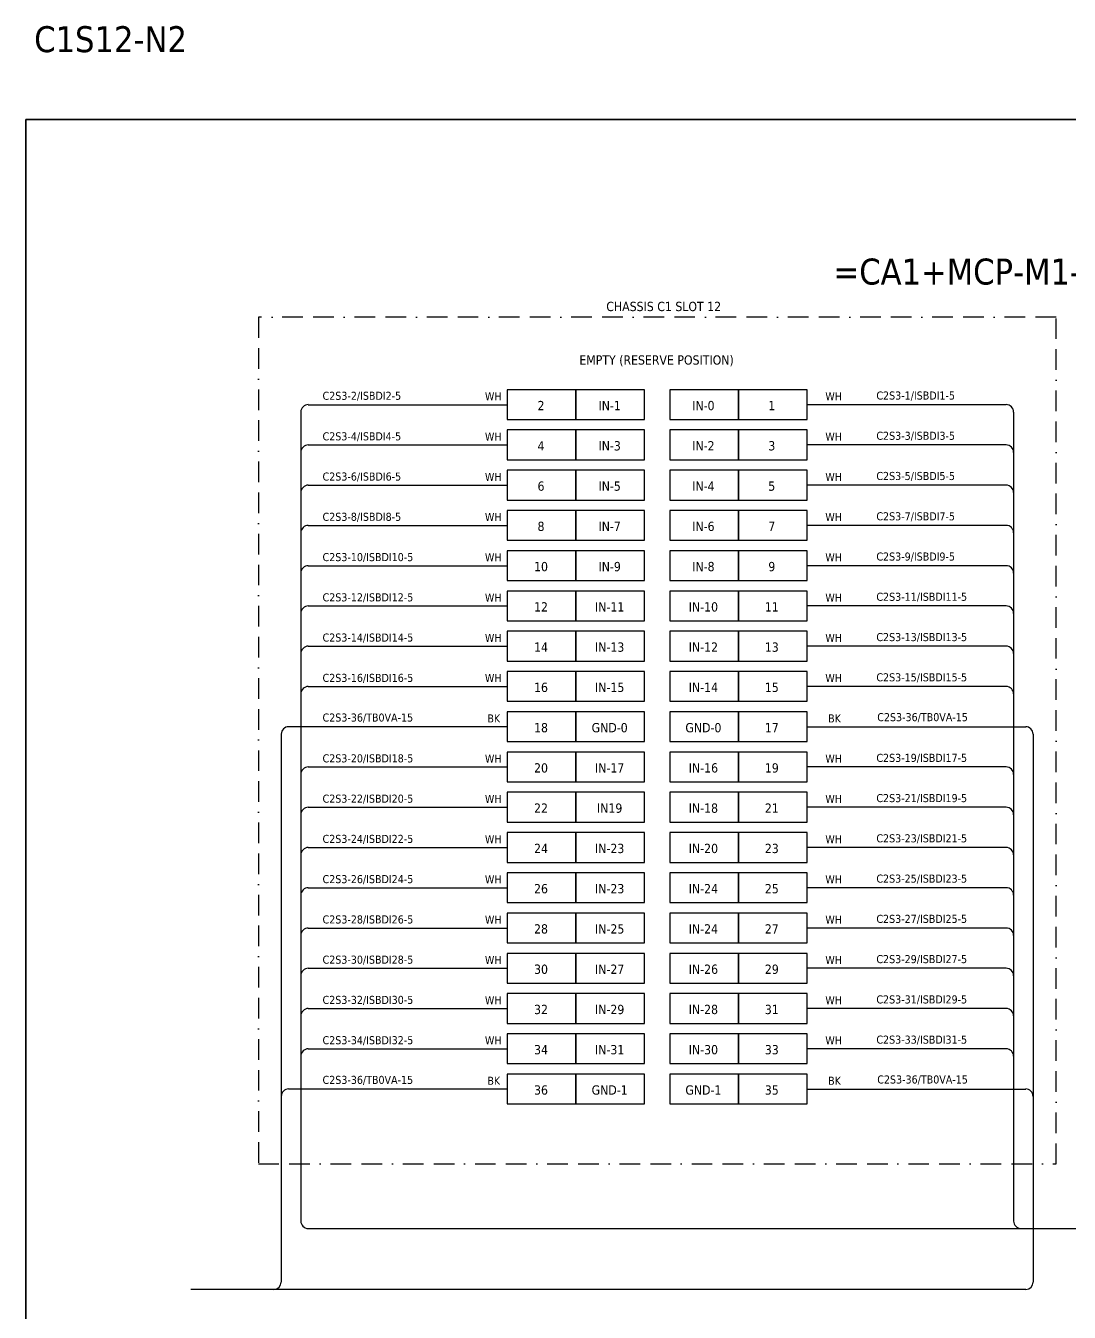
# Model space of a CAD drawing. Header units: millimetres. Extents: x 0 to 54213, y -3004 to 2820.
# Drawn here: x 50320 to 51606, y 1234 to 2820 of the extents above; entities that cross this region are included whole.
import ezdxf
from ezdxf.enums import TextEntityAlignment as Align

# ---------------------------------------------------------------- set-up
doc = ezdxf.new("R2010")
doc.units = ezdxf.units.MM
doc.linetypes.add('BORDERX2', pattern=[88.9, 25.4, -12.7, 25.4, -12.7, 0, -12.7])
doc.layers.add('HELPPOINT', color=7, linetype='Continuous')
doc.layers.add('x01001-FrameArea', color=2, linetype='BORDERX2')
doc.layers.add('IE-EQUIP', color=253, linetype='Continuous', lineweight=25)
doc.layers.add('IE-WIRE', color=7, linetype='Continuous', lineweight=25)
doc.styles.add('Tahoma', font='')
doc.styles.get('Tahoma').set_extended_font_data('Tahoma')

msp = doc.modelspace()

# ---------------------------------------------------------------- linework, layer by layer
at = {"layer": 'HELPPOINT', "color": 4, "lineweight": 35}
for p, q in [((50319.6, 0), (50319.6, 2704.2)), ((50319.6, 2704.2), (54212.9, 2704.2)), ((50319.6, 0), (50319.6, 2704.2)), ((50319.6, 2704.2), (54212.9, 2704.2))]:
    msp.add_line(p, q, dxfattribs=at)
at = {"layer": 'IE-EQUIP', "linetype": 'Continuous', "ltscale": 25.4}
for points in [[(50913, 2334.4), (50997.7, 2334.4), (50997.7, 2371.1), (50913, 2371.1)], [(50997.7, 2334.4), (51082.3, 2334.4), (51082.3, 2371.1), (50997.7, 2371.1)], [(51113.2, 2334.4), (51197.8, 2334.4), (51197.8, 2371.1), (51113.2, 2371.1)], [(51197.8, 2334.4), (51282.5, 2334.4), (51282.5, 2371.1), (51197.8, 2371.1)], [(50913, 2284.8), (50997.7, 2284.8), (50997.7, 2321.5), (50913, 2321.5)], [(50997.7, 2284.8), (51082.3, 2284.8), (51082.3, 2321.5), (50997.7, 2321.5)], [(51113.2, 2284.8), (51197.8, 2284.8), (51197.8, 2321.5), (51113.2, 2321.5)], [(51197.8, 2284.8), (51282.5, 2284.8), (51282.5, 2321.5), (51197.8, 2321.5)], [(50913, 2235.1), (50997.7, 2235.1), (50997.7, 2271.8), (50913, 2271.8)], [(50997.7, 2235.1), (51082.3, 2235.1), (51082.3, 2271.8), (50997.7, 2271.8)], [(51113.2, 2235.1), (51197.8, 2235.1), (51197.8, 2271.8), (51113.2, 2271.8)], [(51197.8, 2235.1), (51282.5, 2235.1), (51282.5, 2271.8), (51197.8, 2271.8)], [(50913, 2185.5), (50997.7, 2185.5), (50997.7, 2222.2), (50913, 2222.2)], [(50997.7, 2185.5), (51082.3, 2185.5), (51082.3, 2222.2), (50997.7, 2222.2)], [(51113.2, 2185.5), (51197.8, 2185.5), (51197.8, 2222.2), (51113.2, 2222.2)], [(51197.8, 2185.5), (51282.5, 2185.5), (51282.5, 2222.2), (51197.8, 2222.2)], [(50913, 2135.9), (50997.7, 2135.9), (50997.7, 2172.6), (50913, 2172.6)], [(50997.7, 2135.9), (51082.3, 2135.9), (51082.3, 2172.6), (50997.7, 2172.6)], [(51113.2, 2135.9), (51197.8, 2135.9), (51197.8, 2172.6), (51113.2, 2172.6)], [(51197.8, 2135.9), (51282.5, 2135.9), (51282.5, 2172.6), (51197.8, 2172.6)], [(50913, 2086.2), (50997.7, 2086.2), (50997.7, 2122.9), (50913, 2122.9)], [(50997.7, 2086.2), (51082.3, 2086.2), (51082.3, 2122.9), (50997.7, 2122.9)], [(51113.2, 2086.2), (51197.8, 2086.2), (51197.8, 2122.9), (51113.2, 2122.9)], [(51197.8, 2086.2), (51282.5, 2086.2), (51282.5, 2122.9), (51197.8, 2122.9)], [(50913, 2036.6), (50997.7, 2036.6), (50997.7, 2073.3), (50913, 2073.3)], [(50997.7, 2036.6), (51082.3, 2036.6), (51082.3, 2073.3), (50997.7, 2073.3)], [(51113.2, 2036.6), (51197.8, 2036.6), (51197.8, 2073.3), (51113.2, 2073.3)], [(51197.8, 2036.6), (51282.5, 2036.6), (51282.5, 2073.3), (51197.8, 2073.3)], [(50913, 1987), (50997.7, 1987), (50997.7, 2023.7), (50913, 2023.7)], [(50997.7, 1987), (51082.3, 1987), (51082.3, 2023.7), (50997.7, 2023.7)], [(51113.2, 1987), (51197.8, 1987), (51197.8, 2023.7), (51113.2, 2023.7)], [(51197.8, 1987), (51282.5, 1987), (51282.5, 2023.7), (51197.8, 2023.7)], [(50913, 1937.3), (50997.7, 1937.3), (50997.7, 1974), (50913, 1974)], [(50997.7, 1937.3), (51082.3, 1937.3), (51082.3, 1974), (50997.7, 1974)], [(51113.2, 1937.3), (51197.8, 1937.3), (51197.8, 1974), (51113.2, 1974)], [(51197.8, 1937.3), (51282.5, 1937.3), (51282.5, 1974), (51197.8, 1974)], [(50913, 1887.7), (50997.7, 1887.7), (50997.7, 1924.4), (50913, 1924.4)], [(50997.7, 1887.7), (51082.3, 1887.7), (51082.3, 1924.4), (50997.7, 1924.4)], [(51113.2, 1887.7), (51197.8, 1887.7), (51197.8, 1924.4), (51113.2, 1924.4)], [(51197.8, 1887.7), (51282.5, 1887.7), (51282.5, 1924.4), (51197.8, 1924.4)], [(50913, 1838.1), (50997.7, 1838.1), (50997.7, 1874.8), (50913, 1874.8)], [(50997.7, 1838.1), (51082.3, 1838.1), (51082.3, 1874.8), (50997.7, 1874.8)], [(51113.2, 1838.1), (51197.8, 1838.1), (51197.8, 1874.8), (51113.2, 1874.8)], [(51197.8, 1838.1), (51282.5, 1838.1), (51282.5, 1874.8), (51197.8, 1874.8)], [(50913, 1788.4), (50997.7, 1788.4), (50997.7, 1825.1), (50913, 1825.1)], [(50997.7, 1788.4), (51082.3, 1788.4), (51082.3, 1825.1), (50997.7, 1825.1)], [(51113.2, 1788.4), (51197.8, 1788.4), (51197.8, 1825.1), (51113.2, 1825.1)], [(51197.8, 1788.4), (51282.5, 1788.4), (51282.5, 1825.1), (51197.8, 1825.1)], [(50913, 1738.8), (50997.7, 1738.8), (50997.7, 1775.5), (50913, 1775.5)], [(50997.7, 1738.8), (51082.3, 1738.8), (51082.3, 1775.5), (50997.7, 1775.5)], [(51113.2, 1738.8), (51197.8, 1738.8), (51197.8, 1775.5), (51113.2, 1775.5)], [(51197.8, 1738.8), (51282.5, 1738.8), (51282.5, 1775.5), (51197.8, 1775.5)], [(50913, 1689.2), (50997.7, 1689.2), (50997.7, 1725.9), (50913, 1725.9)], [(50997.7, 1689.2), (51082.3, 1689.2), (51082.3, 1725.9), (50997.7, 1725.9)], [(51113.2, 1689.2), (51197.8, 1689.2), (51197.8, 1725.9), (51113.2, 1725.9)], [(51197.8, 1689.2), (51282.5, 1689.2), (51282.5, 1725.9), (51197.8, 1725.9)], [(50913, 1639.5), (50997.7, 1639.5), (50997.7, 1676.2), (50913, 1676.2)], [(50997.7, 1639.5), (51082.3, 1639.5), (51082.3, 1676.2), (50997.7, 1676.2)], [(51113.2, 1639.5), (51197.8, 1639.5), (51197.8, 1676.2), (51113.2, 1676.2)], [(51197.8, 1639.5), (51282.5, 1639.5), (51282.5, 1676.2), (51197.8, 1676.2)], [(50913, 1589.9), (50997.7, 1589.9), (50997.7, 1626.6), (50913, 1626.6)], [(50997.7, 1589.9), (51082.3, 1589.9), (51082.3, 1626.6), (50997.7, 1626.6)], [(51113.2, 1589.9), (51197.8, 1589.9), (51197.8, 1626.6), (51113.2, 1626.6)], [(51197.8, 1589.9), (51282.5, 1589.9), (51282.5, 1626.6), (51197.8, 1626.6)], [(50913, 1540.3), (50997.7, 1540.3), (50997.7, 1577), (50913, 1577)], [(50997.7, 1540.3), (51082.3, 1540.3), (51082.3, 1577), (50997.7, 1577)], [(51113.2, 1540.3), (51197.8, 1540.3), (51197.8, 1577), (51113.2, 1577)], [(51197.8, 1540.3), (51282.5, 1540.3), (51282.5, 1577), (51197.8, 1577)], [(50913, 1490.6), (50997.7, 1490.6), (50997.7, 1527.3), (50913, 1527.3)], [(50997.7, 1490.6), (51082.3, 1490.6), (51082.3, 1527.3), (50997.7, 1527.3)], [(51113.2, 1490.6), (51197.8, 1490.6), (51197.8, 1527.3), (51113.2, 1527.3)], [(51197.8, 1490.6), (51282.5, 1490.6), (51282.5, 1527.3), (51197.8, 1527.3)]]:
    msp.add_lwpolyline(points, close=True, dxfattribs=at)
at = {"layer": 'IE-WIRE', "color": 4, "ltscale": 25.4}
for p, q in [((50667.8, 2352.7), (50913, 2352.7)), ((51527.8, 2352.7), (51282.5, 2352.7)), ((50658.6, 2343.6), (50658.6, 1346.2)), ((51536.9, 2343.6), (51536.9, 1346.2)), ((50667.8, 2303.1), (50913, 2303.1)), ((51527.8, 2303.1), (51282.5, 2303.1)), ((50667.8, 2253.5), (50913, 2253.5)), ((51527.8, 2253.5), (51282.5, 2253.5)), ((50667.8, 2203.8), (50913, 2203.8)), ((51527.8, 2203.8), (51282.5, 2203.8)), ((50667.8, 2154.2), (50913, 2154.2)), ((51527.8, 2154.2), (51282.5, 2154.2)), ((50667.8, 2104.6), (50913, 2104.6)), ((51527.8, 2104.6), (51282.5, 2104.6)), ((50667.8, 2055), (50913, 2055)), ((51527.8, 2055), (51282.5, 2055)), ((50667.8, 2005.3), (50913, 2005.3)), ((51527.8, 2005.3), (51282.5, 2005.3)), ((50667.8, 1906.1), (50913, 1906.1)), ((51527.8, 1906.1), (51282.5, 1906.1)), ((50667.8, 1856.4), (50913, 1856.4)), ((51527.8, 1856.4), (51282.5, 1856.4)), ((50667.8, 1806.8), (50913, 1806.8)), ((51527.8, 1806.8), (51282.5, 1806.8)), ((50667.8, 1757.2), (50913, 1757.2)), ((51527.8, 1757.2), (51282.5, 1757.2)), ((50667.8, 1707.5), (50913, 1707.5)), ((51527.8, 1707.5), (51282.5, 1707.5)), ((50667.8, 1657.9), (50913, 1657.9)), ((51527.8, 1657.9), (51282.5, 1657.9)), ((50667.8, 1608.3), (50913, 1608.3)), ((51527.8, 1608.3), (51282.5, 1608.3)), ((50667.8, 1558.6), (50913, 1558.6)), ((51527.8, 1558.6), (51282.5, 1558.6))]:
    msp.add_line(p, q, dxfattribs=at)
at = {"layer": 'IE-WIRE', "color": 7, "ltscale": 25.4}
for p, q in [((50913, 1955.7), (50643.6, 1955.7)), ((51282.5, 1955.7), (51551.9, 1955.7)), ((50634.5, 1946.5), (50634.5, 1270.9)), ((51561, 1946.5), (51561, 1270.9)), ((50913, 1509), (50643.6, 1509)), ((51282.5, 1509), (51551.9, 1509)), ((51552.1, 1262), (50523, 1262))]:
    msp.add_line(p, q, dxfattribs=at)
at = {"layer": 'IE-WIRE', "color": 4}
msp.add_line((50667.7, 1337), (51709.1, 1337), dxfattribs=at)
at = {"layer": 'IE-WIRE', "color": 4, "ltscale": 25.4}
for centre, start, end in [((50667.8, 2343.6), 90, 180), ((51527.8, 2343.6), 0, 90), ((50667.8, 2293.9), 90, 180), ((51527.8, 2293.9), 0, 90), ((50667.8, 2244.3), 90, 180), ((51527.8, 2244.3), 0, 90), ((50667.8, 2194.7), 90, 180), ((51527.8, 2194.7), 0, 90), ((50667.8, 2145), 90, 180), ((51527.8, 2145), 0, 90), ((50667.8, 2095.4), 90, 180), ((51527.8, 2095.4), 0, 90), ((50667.8, 2045.8), 90, 180), ((51527.8, 2045.8), 0, 90), ((50667.8, 1996.1), 90, 180), ((51527.8, 1996.1), 0, 90), ((50667.8, 1896.9), 90, 180), ((51527.8, 1896.9), 0, 90), ((50667.8, 1847.2), 90, 180), ((51527.8, 1847.2), 0, 90), ((50667.8, 1797.6), 90, 180), ((51527.8, 1797.6), 0, 90), ((50667.8, 1748), 90, 180), ((51527.8, 1748), 0, 90), ((50667.8, 1698.3), 90, 180), ((51527.8, 1698.3), 0, 90), ((50667.8, 1648.7), 90, 180), ((51527.8, 1648.7), 0, 90), ((50667.8, 1599.1), 90, 180), ((51527.8, 1599.1), 0, 90), ((50667.8, 1549.4), 90, 180), ((51527.8, 1549.4), 0, 90)]:
    msp.add_arc(centre, 9.17, start, end, dxfattribs=at)
at = {"layer": 'IE-WIRE', "color": 7, "ltscale": 25.4}
for centre, radius, start, end in [((50643.6, 1946.5), 9.14, 90, 180), ((51551.9, 1946.5), 9.14, 0, 90), ((50643.6, 1499.9), 9.14, 90, 180), ((51551.9, 1499.9), 9.14, 0, 90), ((50625.5, 1270.9), 8.96, 270, 0), ((51552.1, 1270.9), 8.96, 270, 0), ((51552.1, 1270.9), 8.96, 270, 0)]:
    msp.add_arc(centre, radius, start, end, dxfattribs=at)
at = {"layer": 'IE-WIRE', "color": 4}
for centre in [(50667.7, 1346.2), (51546.1, 1346.2)]:
    msp.add_arc(centre, 9.14, 180, 270, dxfattribs=at)
at = {"layer": 'x01001-FrameArea'}
msp.add_lwpolyline([(50606.3, 1416.6), (51589.3, 1416.6), (51589.3, 2460.5), (50606.3, 2460.5)], close=True, dxfattribs=at)

# ---------------------------------------------------------------- texts
at = {"color": 2, "style": 'Tahoma'}
msp.add_text('C1S12-N2', height=32, dxfattribs=at).set_placement((50330, 2787.3))
for s, height, p in [('=CA1+MCP-M1-P12', 32, (51503, 2516.8)), ('CHASSIS C1 SLOT 12', 11.441, (51105.8, 2473.8)), ('EMPTY (RESERVE POSITION)', 11.441, (51097, 2407.8)), ('2', 11.4, (50954.6, 2351.6)), ('IN-1', 11.44, (51039.2, 2351.6)), ('IN-0', 11.44, (51154.7, 2351.6)), ('1', 11.4, (51239, 2351.6)), ('4', 11.4, (50954.6, 2302)), ('IN-3', 11.44, (51039.2, 2302)), ('IN-2', 11.44, (51154.7, 2302)), ('3', 11.4, (51239, 2302)), ('6', 11.4, (50954.6, 2252.3)), ('IN-5', 11.44, (51039.2, 2252.3)), ('IN-4', 11.44, (51154.7, 2252.3)), ('5', 11.4, (51239, 2252.3)), ('8', 11.4, (50954.6, 2202.7)), ('IN-7', 11.44, (51039.2, 2202.7)), ('IN-6', 11.44, (51154.7, 2202.7)), ('7', 11.4, (51239, 2202.7)), ('10', 11.44, (50954.6, 2153.1)), ('IN-9', 11.44, (51039.2, 2153.1)), ('IN-8', 11.44, (51154.7, 2153.1)), ('9', 11.4, (51239, 2153.1)), ('12', 11.44, (50954.6, 2103.4)), ('IN-11', 11.44, (51039.2, 2103.4)), ('IN-10', 11.44, (51154.7, 2103.4)), ('11', 11.44, (51239, 2103.4)), ('14', 11.44, (50954.6, 2053.8)), ('IN-13', 11.44, (51039.2, 2053.8)), ('IN-12', 11.44, (51154.7, 2053.8)), ('13', 11.44, (51239, 2053.8)), ('16', 11.44, (50954.6, 2004.2)), ('IN-15', 11.44, (51039.2, 2004.2)), ('IN-14', 11.44, (51154.7, 2004.2)), ('15', 11.44, (51239, 2004.2)), ('18', 11.44, (50954.6, 1954.5)), ('GND-0', 11.44, (51039.2, 1954.5)), ('GND-0', 11.44, (51154.7, 1954.5)), ('17', 11.44, (51239, 1954.5)), ('20', 11.44, (50954.6, 1904.9)), ('IN-17', 11.44, (51039.2, 1904.9)), ('IN-16', 11.44, (51154.7, 1904.9)), ('19', 11.44, (51239, 1904.9)), ('22', 11.44, (50954.6, 1855.3)), ('IN19', 11.44, (51039.2, 1855.3)), ('IN-18', 11.44, (51154.7, 1855.3)), ('21', 11.44, (51239, 1855.3)), ('24', 11.44, (50954.6, 1805.6)), ('IN-23', 11.44, (51039.2, 1805.6)), ('IN-20', 11.44, (51154.7, 1805.6)), ('23', 11.44, (51239, 1805.6)), ('26', 11.44, (50954.6, 1756)), ('IN-23', 11.44, (51039.2, 1756)), ('IN-24', 11.44, (51154.7, 1756)), ('25', 11.44, (51239, 1756)), ('28', 11.44, (50954.6, 1706.4)), ('IN-25', 11.44, (51039.2, 1706.4)), ('IN-24', 11.44, (51154.7, 1706.4)), ('27', 11.44, (51239, 1706.4)), ('30', 11.44, (50954.6, 1656.7)), ('IN-27', 11.44, (51039.2, 1656.7)), ('IN-26', 11.44, (51154.7, 1656.7)), ('29', 11.44, (51239, 1656.7)), ('32', 11.44, (50954.6, 1607.1)), ('IN-29', 11.44, (51039.2, 1607.1)), ('IN-28', 11.44, (51154.7, 1607.1)), ('31', 11.44, (51239, 1607.1)), ('34', 11.44, (50954.6, 1557.5)), ('IN-31', 11.44, (51039.2, 1557.5)), ('IN-30', 11.44, (51154.7, 1557.5)), ('33', 11.44, (51239, 1557.5)), ('36', 11.44, (50954.6, 1507.8)), ('GND-1', 11.44, (51039.2, 1507.8)), ('GND-1', 11.44, (51154.7, 1507.8)), ('35', 11.44, (51239, 1507.8))]:
    msp.add_text(s, height=height, dxfattribs=at).set_placement(p, align=Align.MIDDLE_CENTER)
at = {"color": 4, "style": 'Tahoma'}
for s, height, p in [('C2S3-2/ISBDI2-5', 9.949, (50685.4, 2358.7)), ('WH', 9.95, (50885.5, 2358)), ('WH', 9.95, (51305, 2358)), ('C2S3-1/ISBDI1-5', 9.949, (51367.9, 2359)), ('C2S3-4/ISBDI4-5', 9.949, (50685.4, 2308.7)), ('WH', 9.95, (50885.5, 2308.4)), ('WH', 9.95, (51305, 2308.4)), ('C2S3-3/ISBDI3-5', 9.949, (51367.9, 2309.4)), ('C2S3-6/ISBDI6-5', 9.949, (50685.4, 2259.1)), ('WH', 9.95, (50885.5, 2258.7)), ('WH', 9.95, (51305, 2258.7)), ('C2S3-5/ISBDI5-5', 9.949, (51367.9, 2259.8)), ('C2S3-8/ISBDI8-5', 9.949, (50685.4, 2209.5)), ('WH', 9.95, (50885.5, 2209.1)), ('WH', 9.95, (51305, 2209.1)), ('C2S3-7/ISBDI7-5', 9.949, (51367.9, 2210.1)), ('C2S3-10/ISBDI10-5', 9.949, (50685.4, 2159.8)), ('WH', 9.95, (50885.5, 2159.5)), ('WH', 9.95, (51305, 2159.5)), ('C2S3-9/ISBDI9-5', 9.949, (51367.9, 2160.5)), ('C2S3-12/ISBDI12-5', 9.949, (50685.4, 2110.2)), ('WH', 9.95, (50885.5, 2109.8)), ('WH', 9.95, (51305, 2109.8)), ('C2S3-11/ISBDI11-5', 9.949, (51367.9, 2110.9)), ('C2S3-14/ISBDI14-5', 9.949, (50685.4, 2060.6)), ('WH', 9.95, (50885.5, 2060.2)), ('WH', 9.95, (51305, 2060.2)), ('C2S3-13/ISBDI13-5', 9.949, (51367.9, 2061.2)), ('C2S3-16/ISBDI16-5', 9.949, (50685.4, 2010.9)), ('WH', 9.95, (50885.5, 2010.6)), ('WH', 9.95, (51305, 2010.6)), ('C2S3-15/ISBDI15-5', 9.949, (51367.9, 2011.6)), ('C2S3-20/ISBDI18-5', 9.949, (50685.4, 1911.7)), ('WH', 9.95, (50885.5, 1911.3)), ('WH', 9.95, (51305, 1911.3)), ('C2S3-19/ISBDI17-5', 9.949, (51367.9, 1912.3)), ('C2S3-22/ISBDI20-5', 9.949, (50685.4, 1862)), ('WH', 9.95, (50885.5, 1861.7)), ('WH', 9.95, (51305, 1861.7)), ('C2S3-21/ISBDI19-5', 9.949, (51367.9, 1862.7)), ('C2S3-24/ISBDI22-5', 9.949, (50685.4, 1812.4)), ('WH', 9.95, (50885.5, 1812)), ('WH', 9.95, (51305, 1812)), ('C2S3-23/ISBDI21-5', 9.949, (51367.9, 1813.1)), ('C2S3-26/ISBDI24-5', 9.949, (50685.4, 1762.8)), ('WH', 9.95, (50885.5, 1762.4)), ('WH', 9.95, (51305, 1762.4)), ('C2S3-25/ISBDI23-5', 9.949, (51367.9, 1763.4)), ('C2S3-28/ISBDI26-5', 9.949, (50685.4, 1713.1)), ('WH', 9.95, (50885.5, 1712.8)), ('WH', 9.95, (51305, 1712.8)), ('C2S3-27/ISBDI25-5', 9.949, (51367.9, 1713.8)), ('C2S3-30/ISBDI28-5', 9.949, (50685.4, 1663.5)), ('WH', 9.95, (50885.5, 1663.1)), ('WH', 9.95, (51305, 1663.1)), ('C2S3-29/ISBDI27-5', 9.949, (51367.9, 1664.2)), ('C2S3-32/ISBDI30-5', 9.949, (50685.4, 1613.9)), ('WH', 9.95, (50885.5, 1613.5)), ('WH', 9.95, (51305, 1613.5)), ('C2S3-31/ISBDI29-5', 9.949, (51367.9, 1614.5)), ('C2S3-34/ISBDI32-5', 9.949, (50685.4, 1564.2)), ('WH', 9.95, (50885.5, 1563.9)), ('WH', 9.95, (51305, 1563.9)), ('C2S3-33/ISBDI31-5', 9.949, (51367.9, 1564.9))]:
    msp.add_text(s, height=height, dxfattribs=at).set_placement(p)
at = {"color": 7, "style": 'Tahoma'}
for s, height, p in [('C2S3-36/TB0VA-15', 9.949, (50685.4, 1962)), ('BK', 9.95, (50888.5, 1960.9)), ('BK', 9.95, (51308.4, 1960.9)), ('C2S3-36/TB0VA-15', 9.949, (51369, 1962.5)), ('C2S3-36/TB0VA-15', 9.949, (50685.4, 1515.3)), ('BK', 9.95, (50888.5, 1514.2)), ('BK', 9.95, (51308.4, 1514.2)), ('C2S3-36/TB0VA-15', 9.949, (51369, 1515.8))]:
    msp.add_text(s, height=height, dxfattribs=at).set_placement(p)

doc.saveas('drawing.dxf')
